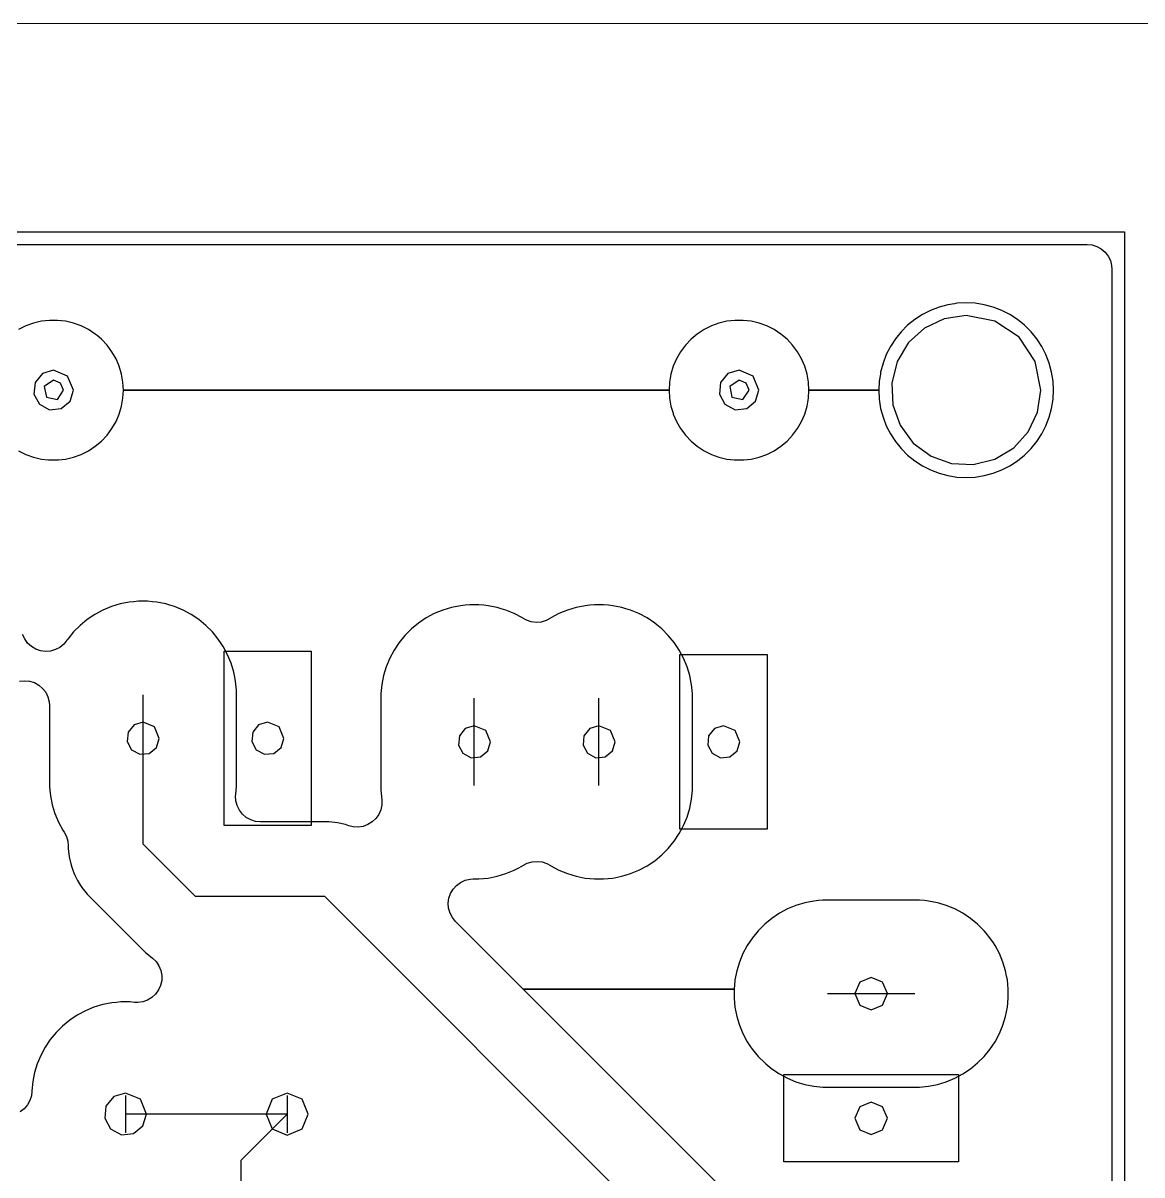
# Model space of a CAD drawing. Extents: x 0 to 215, y -1 to 279.
# Drawn here: x 62.11 to 107, y 90.5 to 136.72 of the extents above; entities that cross this region are included whole.
import ezdxf

# ---------------------------------------------------------------- set-up
doc = ezdxf.new("R2010")
doc.units = 0

msp = doc.modelspace()

# ---------------------------------------------------------------- linework, layer by layer
at = {"layer": 'Layer 1'}
for p, q in [((15.342125, 136.7152), (211.63257, 136.6783)), ((31.3674, 128.335), (106.2974, 128.335)), ((106.2974, 128.335), (106.2974, 38.165)), ((32.8669, 127.8345), (104.7979, 127.8345)), ((104.7979, 127.8345), (104.999, 127.8141)), ((104.999, 127.8141), (105.1919, 127.7535)), ((105.1919, 127.7535), (105.3686, 127.6554)), ((105.3686, 127.6554), (105.522, 127.5238)), ((105.522, 127.5238), (105.6457, 127.3639)), ((105.6457, 127.3639), (105.7347, 127.1825)), ((105.7347, 127.1825), (105.7854, 126.9868)), ((105.7854, 126.9868), (105.7969, 126.8355)), ((105.7969, 126.8355), (105.7969, 39.6645)), ((98.8642, 125.3187), (98.5217, 125.1873)), ((99.2186, 125.4137), (98.8642, 125.3187)), ((98.8642, 125.3187), (98.8642, 125.3187)), ((99.4781, 125.4548), (99.2186, 125.4137)), ((99.581, 125.4711), (99.4781, 125.4548)), ((99.9474, 125.4903), (99.581, 125.4711)), ((100.3138, 125.4711), (99.9474, 125.4903)), ((100.6762, 125.4137), (100.3138, 125.4711)), ((100.3138, 125.4711), (100.3138, 125.4711)), ((101.0306, 125.3187), (100.6762, 125.4137)), ((101.3731, 125.1873), (101.0306, 125.3187)), ((101.0306, 125.3187), (101.0306, 125.3187)), ((101.0306, 125.3187), (101.0306, 125.3187)), ((63.1743, 124.7855), (62.8503, 124.7476)), ((63.5005, 124.7855), (63.1743, 124.7855)), ((63.1743, 124.7855), (63.1743, 124.7855)), ((63.8245, 124.7476), (63.5005, 124.7855)), ((63.5005, 124.7855), (63.5005, 124.7855)), ((90.6743, 124.7855), (90.3503, 124.7476)), ((91.0005, 124.7855), (90.6743, 124.7855)), ((90.6743, 124.7855), (90.6743, 124.7855)), ((91.3245, 124.7476), (91.0005, 124.7855)), ((91.0005, 124.7855), (91.0005, 124.7855)), ((97.887, 124.8209), (97.6019, 124.59)), ((98.1947, 125.0207), (97.887, 124.8209)), ((97.887, 124.8209), (97.887, 124.8209)), ((98.1948, 125.0207), (98.1947, 125.0207)), ((98.5217, 125.1873), (98.1948, 125.0207)), ((99.067735, 124.853277), (98.280692, 124.479409)), ((99.947403, 124.985), (99.067735, 124.853277)), ((101.095453, 124.756639), (99.947403, 124.985)), ((99.947403, 124.985), (99.947403, 124.985)), ((101.7, 125.0207), (101.3731, 125.1873)), ((101.7001, 125.0207), (101.7, 125.0207)), ((102.0078, 124.8209), (101.7001, 125.0207)), ((102.2929, 124.59), (102.0078, 124.8209)), ((102.0078, 124.8209), (102.0078, 124.8209)), ((62.2263, 124.5608), (61.9348, 124.4144)), ((62.5328, 124.6724), (62.2263, 124.5608)), ((62.2263, 124.5608), (62.2263, 124.5608)), ((62.8503, 124.7476), (62.5328, 124.6724)), ((64.142, 124.6724), (63.8245, 124.7476)), ((64.4485, 124.5608), (64.142, 124.6724)), ((64.74, 124.4144), (64.4485, 124.5608)), ((64.4485, 124.5608), (64.4485, 124.5608)), ((65.0126, 124.2352), (64.74, 124.4144)), ((64.74, 124.4144), (64.74, 124.4144)), ((89.4348, 124.4144), (89.1622, 124.2352)), ((89.7263, 124.5608), (89.4348, 124.4144)), ((90.0328, 124.6724), (89.7263, 124.5608)), ((89.7263, 124.5608), (89.7263, 124.5608)), ((90.3503, 124.7476), (90.0328, 124.6724)), ((91.642, 124.6724), (91.3245, 124.7476)), ((91.9485, 124.5608), (91.642, 124.6724)), ((92.24, 124.4144), (91.9485, 124.5608)), ((91.9485, 124.5608), (91.9485, 124.5608)), ((92.5126, 124.2352), (92.24, 124.4144)), ((92.24, 124.4144), (92.24, 124.4144)), ((97.3424, 124.3305), (97.1115, 124.0454)), ((97.6019, 124.59), (97.3424, 124.3305)), ((98.280692, 124.479409), (97.634095, 123.895349)), ((102.068723, 124.10632), (101.095453, 124.756639)), ((102.2929, 124.5899), (102.2929, 124.59)), ((102.2929, 124.59), (102.2929, 124.59)), ((102.5523, 124.3305), (102.2929, 124.5899)), ((102.5524, 124.3305), (102.5523, 124.3305)), ((102.7833, 124.0454), (102.5524, 124.3305)), ((102.5524, 124.3305), (102.5524, 124.3305)), ((65.086, 124.1736), (65.0126, 124.2352)), ((65.2625, 124.0255), (65.086, 124.1736)), ((65.4863, 123.7882), (65.2625, 124.0255)), ((65.2625, 124.0255), (65.2625, 124.0255)), ((88.9123, 124.0255), (88.6885, 123.7882)), ((89.1622, 124.2352), (88.9123, 124.0255)), ((88.9123, 124.0255), (88.9123, 124.0255)), ((89.1622, 124.2352), (89.1622, 124.2352)), ((92.586, 124.1736), (92.5126, 124.2352)), ((92.7625, 124.0255), (92.586, 124.1736)), ((92.9863, 123.7882), (92.7625, 124.0255)), ((92.7625, 124.0255), (92.7625, 124.0255)), ((97.1115, 124.0454), (96.9117, 123.7377)), ((97.1115, 124.0454), (97.1115, 124.0454)), ((97.634095, 123.895349), (97.175764, 123.13305)), ((102.719042, 123.13305), (102.068723, 124.10632)), ((102.9831, 123.7377), (102.7833, 124.0454)), ((102.7833, 124.0454), (102.7833, 124.0454)), ((65.6811, 123.5265), (65.4863, 123.7882)), ((65.4863, 123.7882), (65.4863, 123.7882)), ((65.8443, 123.244), (65.6811, 123.5265)), ((88.4936, 123.5265), (88.3305, 123.244)), ((88.4937, 123.5265), (88.4936, 123.5265)), ((88.6885, 123.7882), (88.4937, 123.5265)), ((88.6885, 123.7882), (88.6885, 123.7882)), ((93.1811, 123.5265), (92.9863, 123.7882)), ((92.9863, 123.7882), (92.9863, 123.7882)), ((93.3443, 123.244), (93.1811, 123.5265)), ((96.7451, 123.4107), (96.6137, 123.0682)), ((96.9117, 123.7376), (96.7451, 123.4107)), ((96.9117, 123.7377), (96.9117, 123.7376)), ((102.9831, 123.7376), (102.9831, 123.7377)), ((103.0907, 123.5265), (102.9831, 123.7376)), ((103.1497, 123.4107), (103.0907, 123.5265)), ((103.2811, 123.0682), (103.1497, 123.4107)), ((65.9735, 122.9445), (65.8443, 123.244)), ((66.067, 122.6319), (65.9735, 122.9445)), ((88.2013, 122.9444), (88.1078, 122.6319)), ((88.3305, 123.244), (88.2013, 122.9444)), ((93.4735, 122.9445), (93.3443, 123.244)), ((93.567, 122.6319), (93.4735, 122.9445)), ((96.6137, 123.0682), (96.5187, 122.7138)), ((96.6137, 123.0682), (96.6137, 123.0682)), ((96.6137, 123.0682), (96.6137, 123.0682)), ((97.175764, 123.13305), (96.960827, 122.269935)), ((102.947403, 121.985), (102.719042, 123.13305)), ((103.3761, 122.7138), (103.2811, 123.0682)), ((62.892943, 122.650176), (62.598295, 122.291147)), ((63.337399, 122.785), (62.892943, 122.650176)), ((63.903084, 122.550685), (63.337399, 122.785)), ((63.337399, 122.785), (63.337399, 122.785)), ((64.137399, 121.985), (63.903084, 122.550685)), ((66.1237, 122.3107), (66.067, 122.6319)), ((88.1078, 122.6319), (88.0511, 122.3107)), ((90.392943, 122.650176), (90.098295, 122.291147)), ((90.837399, 122.785), (90.392943, 122.650176)), ((91.403084, 122.550685), (90.837399, 122.785)), ((90.837399, 122.785), (90.837399, 122.785)), ((91.637399, 121.985), (91.403084, 122.550685)), ((93.6237, 122.3107), (93.567, 122.6319)), ((96.5057, 122.6319), (96.4613, 122.3514)), ((96.5187, 122.7138), (96.5057, 122.6319)), ((103.4335, 122.3514), (103.3761, 122.7138)), ((62.598295, 122.291147), (62.552771, 121.828928)), ((63.337399, 122.385), (62.967847, 122.138073)), ((62.967847, 122.138073), (63.054556, 121.702157)), ((63.620242, 122.267843), (63.337399, 122.385)), ((63.337399, 122.385), (63.337399, 122.385)), ((63.737399, 121.985), (63.620242, 122.267843)), ((66.1426, 121.985), (66.1237, 122.3107)), ((88.0511, 122.3107), (88.0322, 121.985)), ((88.0511, 122.3107), (88.0511, 122.3107)), ((90.098295, 122.291147), (90.052771, 121.828928)), ((90.837399, 122.385), (90.467847, 122.138073)), ((90.467847, 122.138073), (90.554556, 121.702157)), ((91.120242, 122.267843), (90.837399, 122.385)), ((90.837399, 122.385), (90.837399, 122.385)), ((91.237399, 121.985), (91.120242, 122.267843)), ((93.6426, 121.985), (93.6237, 122.3107)), ((96.4613, 122.3514), (96.4421, 121.985)), ((96.960827, 122.269935), (97.005047, 121.399729)), ((103.4527, 121.985), (103.4335, 122.3514)), ((62.552771, 121.828928), (62.771714, 121.419315)), ((63.054556, 121.702157), (63.490472, 121.615448)), ((63.490472, 121.615448), (63.737399, 121.985)), ((64.002575, 121.540544), (64.137399, 121.985)), ((66.067, 121.3381), (66.1237, 121.6593)), ((66.1237, 121.6593), (66.1426, 121.985)), ((66.1426, 121.985), (88.0322, 121.985)), ((88.0322, 121.985), (66.1426, 121.985)), ((88.0322, 121.985), (88.0511, 121.6593)), ((88.0511, 121.6593), (88.0511, 121.6593)), ((88.0511, 121.6593), (88.1078, 121.3381)), ((90.052771, 121.828928), (90.271714, 121.419315)), ((90.554556, 121.702157), (90.990472, 121.615448)), ((90.990472, 121.615448), (91.237399, 121.985)), ((91.502575, 121.540544), (91.637399, 121.985)), ((93.567, 121.3381), (93.6237, 121.6593)), ((93.6237, 121.6593), (93.6426, 121.985)), ((93.6426, 121.985), (96.4421, 121.985)), ((96.4421, 121.985), (93.6426, 121.985)), ((96.4421, 121.985), (96.4613, 121.6186)), ((96.4613, 121.6186), (96.4613, 121.6186)), ((96.4613, 121.6186), (96.5187, 121.2562)), ((102.81568, 121.105332), (102.947403, 121.985)), ((103.3761, 121.2562), (103.4335, 121.6186)), ((103.4335, 121.6186), (103.4527, 121.985)), ((62.771714, 121.419315), (63.181327, 121.200372)), ((63.181327, 121.200372), (63.643546, 121.245896)), ((63.643546, 121.245896), (64.002575, 121.540544)), ((65.9735, 121.0255), (66.067, 121.3381)), ((88.1078, 121.3381), (88.1896, 121.0649)), ((90.271714, 121.419315), (90.681327, 121.200372)), ((90.681327, 121.200372), (91.143546, 121.245896)), ((91.143546, 121.245896), (91.502575, 121.540544)), ((93.4735, 121.0255), (93.567, 121.3381)), ((96.5187, 121.2562), (96.5187, 121.2562)), ((96.5187, 121.2562), (96.6137, 120.9018)), ((97.005047, 121.399729), (97.297206, 120.578841)), ((102.441812, 120.318289), (102.81568, 121.105332)), ((103.2811, 120.9018), (103.3761, 121.2562)), ((65.6811, 120.4435), (65.8443, 120.726)), ((65.8443, 120.726), (65.9735, 121.0255)), ((88.1896, 121.0649), (88.2013, 121.0255)), ((88.2013, 121.0255), (88.3305, 120.726)), ((88.3305, 120.726), (88.3305, 120.726)), ((88.3305, 120.726), (88.3305, 120.726)), ((88.3305, 120.726), (88.4936, 120.4435)), ((93.1811, 120.4435), (93.3443, 120.726)), ((93.3443, 120.726), (93.4735, 121.0255)), ((96.6137, 120.9018), (96.7451, 120.5593)), ((103.1497, 120.5593), (103.2811, 120.9018)), ((65.2625, 119.9445), (65.4863, 120.1818)), ((65.4863, 120.1818), (65.6811, 120.4435)), ((88.4936, 120.4435), (88.4937, 120.4435)), ((88.4937, 120.4435), (88.6199, 120.274)), ((88.6199, 120.274), (88.6885, 120.1818)), ((88.6885, 120.1818), (88.6885, 120.1818)), ((88.6885, 120.1818), (88.6885, 120.1818)), ((88.6885, 120.1818), (88.9123, 119.9445)), ((92.7625, 119.9445), (92.9863, 120.1818)), ((92.9863, 120.1818), (93.1811, 120.4435)), ((96.7451, 120.5593), (96.9117, 120.2324)), ((96.9117, 120.2324), (96.9117, 120.2323)), ((96.9117, 120.2323), (97.1115, 119.9246)), ((97.297206, 120.578841), (97.826083, 119.86368)), ((101.857752, 119.671692), (102.441812, 120.318289)), ((102.7833, 119.9246), (102.9831, 120.2323)), ((102.9831, 120.2323), (103.1497, 120.5593)), ((64.74, 119.5556), (65.0126, 119.7348)), ((65.0126, 119.7348), (65.2625, 119.9445)), ((88.9123, 119.9445), (88.9123, 119.9445)), ((88.9123, 119.9445), (88.9957, 119.8746)), ((88.9957, 119.8746), (89.1622, 119.7348)), ((89.1622, 119.7348), (89.4348, 119.5556)), ((92.24, 119.5556), (92.5126, 119.7348)), ((92.5126, 119.7348), (92.7625, 119.9445)), ((97.1115, 119.9246), (97.1115, 119.9246)), ((97.1115, 119.9246), (97.3424, 119.6395)), ((97.826083, 119.86368), (98.541244, 119.334803)), ((102.5523, 119.6395), (102.7833, 119.9246)), ((61.9348, 119.5556), (62.2263, 119.4092)), ((62.2263, 119.4092), (62.5328, 119.2976)), ((62.5328, 119.2976), (62.8503, 119.2224)), ((63.8245, 119.2224), (64.142, 119.2976)), ((64.142, 119.2976), (64.4485, 119.4092)), ((64.4485, 119.4092), (64.74, 119.5556)), ((89.4348, 119.5556), (89.7263, 119.4092)), ((89.7263, 119.4092), (90.0328, 119.2976)), ((90.0328, 119.2976), (90.3503, 119.2224)), ((91.3245, 119.2224), (91.642, 119.2976)), ((91.642, 119.2976), (91.9485, 119.4092)), ((91.9485, 119.4092), (92.24, 119.5556)), ((97.3424, 119.6395), (97.3424, 119.6395)), ((97.3424, 119.6395), (97.3425, 119.6395)), ((97.3425, 119.6395), (97.6019, 119.3801)), ((97.6019, 119.3801), (97.6019, 119.38)), ((97.6019, 119.38), (97.6019, 119.38)), ((97.6019, 119.38), (97.887, 119.1492)), ((98.541244, 119.334803), (99.362132, 119.042644)), ((101.095453, 119.213361), (101.857752, 119.671692)), ((102.0078, 119.1491), (102.2929, 119.3801)), ((102.2929, 119.3801), (102.5523, 119.6395)), ((62.8503, 119.2224), (63.1364, 119.1889)), ((63.1364, 119.1889), (63.1743, 119.1845)), ((63.1743, 119.1845), (63.1743, 119.1845)), ((63.1743, 119.1845), (63.5005, 119.1845)), ((63.5005, 119.1845), (63.5344, 119.1885)), ((63.5344, 119.1885), (63.8245, 119.2224)), ((90.3503, 119.2224), (90.6364, 119.1889)), ((90.6364, 119.1889), (90.6743, 119.1845)), ((90.6743, 119.1845), (90.6743, 119.1845)), ((90.6743, 119.1845), (91.0005, 119.1845)), ((91.0005, 119.1845), (91.0344, 119.1885)), ((91.0344, 119.1885), (91.3245, 119.2224)), ((97.887, 119.1492), (97.887, 119.1491)), ((97.887, 119.1491), (98.1947, 118.9493)), ((98.1947, 118.9493), (98.1948, 118.9493)), ((98.1948, 118.9493), (98.5217, 118.7827)), ((98.5217, 118.7827), (98.5217, 118.7827)), ((98.5217, 118.7827), (98.8642, 118.6513)), ((99.362132, 119.042644), (100.232338, 118.998424)), ((100.232338, 118.998424), (101.095453, 119.213361)), ((101.0306, 118.6513), (101.3731, 118.7827)), ((101.3731, 118.7827), (101.7001, 118.9493)), ((101.7001, 118.9493), (102.0078, 119.1491)), ((98.8642, 118.6513), (99.2186, 118.5563)), ((99.2186, 118.5563), (99.581, 118.4989)), ((99.581, 118.4989), (99.9474, 118.4797)), ((99.9474, 118.4797), (100.3138, 118.4989)), ((100.3138, 118.4989), (100.6762, 118.5563)), ((100.6762, 118.5563), (101.0306, 118.6513)), ((65.6624, 113.3005), (65.3219, 113.1595)), ((66.015, 113.4075), (65.6624, 113.3005)), ((65.6624, 113.3005), (65.6624, 113.3005)), ((66.3764, 113.4794), (66.015, 113.4075)), ((66.015, 113.4075), (66.015, 113.4075)), ((66.015, 113.4075), (66.015, 113.4075)), ((66.015, 113.4075), (66.015, 113.4075)), ((66.015, 113.4075), (66.015, 113.4075)), ((66.5598, 113.4974), (66.3764, 113.4794)), ((66.7431, 113.5155), (66.5598, 113.4974)), ((67.1116, 113.5155), (66.7431, 113.5155)), ((67.3117, 113.4958), (67.1116, 113.5155)), ((67.4784, 113.4794), (67.3117, 113.4958)), ((67.8398, 113.4075), (67.4784, 113.4794)), ((68.0058, 113.3571), (67.8398, 113.4075)), ((67.8398, 113.4075), (67.8398, 113.4075)), ((67.8398, 113.4075), (67.8398, 113.4075)), ((68.1924, 113.3005), (68.0058, 113.3571)), ((68.5329, 113.1595), (68.1924, 113.3005)), ((79.305, 113.2669), (78.9524, 113.1599)), ((79.6664, 113.3388), (79.305, 113.2669)), ((79.305, 113.2669), (79.305, 113.2669)), ((79.305, 113.2669), (79.305, 113.2669)), ((79.305, 113.2669), (79.305, 113.2669)), ((79.305, 113.2669), (79.305, 113.2669)), ((79.8498, 113.3568), (79.6664, 113.3388)), ((80.0331, 113.3749), (79.8498, 113.3568)), ((80.4016, 113.3749), (80.0331, 113.3749)), ((80.6017, 113.3552), (80.4016, 113.3749)), ((80.7684, 113.3388), (80.6017, 113.3552)), ((81.1298, 113.2669), (80.7684, 113.3388)), ((81.2958, 113.2165), (81.1298, 113.2669)), ((81.1298, 113.2669), (81.1298, 113.2669)), ((81.1298, 113.2669), (81.1298, 113.2669)), ((84.305, 113.2669), (83.9524, 113.1599)), ((84.6664, 113.3388), (84.305, 113.2669)), ((84.305, 113.2669), (84.305, 113.2669)), ((84.305, 113.2669), (84.305, 113.2669)), ((84.305, 113.2669), (84.305, 113.2669)), ((84.305, 113.2669), (84.305, 113.2669)), ((84.8498, 113.3568), (84.6664, 113.3388)), ((85.0331, 113.3749), (84.8498, 113.3568)), ((85.4016, 113.3749), (85.0331, 113.3749)), ((85.6017, 113.3552), (85.4016, 113.3749)), ((85.7684, 113.3388), (85.6017, 113.3552)), ((86.1298, 113.2669), (85.7684, 113.3388)), ((86.2958, 113.2165), (86.1298, 113.2669)), ((86.1298, 113.2669), (86.1298, 113.2669)), ((86.1298, 113.2669), (86.1298, 113.2669)), ((64.6905, 112.7811), (64.4057, 112.5473)), ((64.9969, 112.9858), (64.6905, 112.7811)), ((64.6905, 112.7811), (64.6905, 112.7811)), ((65.3219, 113.1595), (64.9969, 112.9858)), ((65.3219, 113.1595), (65.3219, 113.1595)), ((68.8579, 112.9858), (68.5329, 113.1595)), ((68.5329, 113.1595), (68.5329, 113.1595)), ((69.1643, 112.7811), (68.8579, 112.9858)), ((68.8579, 112.9858), (68.8579, 112.9858)), ((68.8579, 112.9858), (68.8579, 112.9858)), ((68.8579, 112.9858), (68.8579, 112.9858)), ((69.4491, 112.5473), (69.1643, 112.7811)), ((69.1643, 112.7811), (69.1643, 112.7811)), ((78.2869, 112.8452), (77.9805, 112.6405)), ((78.6119, 113.0189), (78.2869, 112.8452)), ((78.9524, 113.1599), (78.6119, 113.0189)), ((78.6119, 113.0189), (78.6119, 113.0189)), ((78.9524, 113.1599), (78.9524, 113.1599)), ((81.4824, 113.1599), (81.2958, 113.2165)), ((81.8229, 113.0189), (81.4824, 113.1599)), ((82.1479, 112.8452), (81.8229, 113.0189)), ((81.8229, 113.0189), (81.8229, 113.0189)), ((82.1624, 112.8355), (82.1479, 112.8452)), ((82.1479, 112.8452), (82.1479, 112.8452)), ((82.3061, 112.7557), (82.1624, 112.8355)), ((83.2724, 112.8355), (83.0938, 112.7408)), ((83.2869, 112.8452), (83.2724, 112.8355)), ((83.6119, 113.0189), (83.2869, 112.8452)), ((83.2869, 112.8452), (83.2869, 112.8452)), ((83.9524, 113.1599), (83.6119, 113.0189)), ((83.6119, 113.0189), (83.6119, 113.0189)), ((83.9524, 113.1599), (83.9524, 113.1599)), ((86.4824, 113.1599), (86.2958, 113.2165)), ((86.8229, 113.0189), (86.4824, 113.1599)), ((87.1479, 112.8452), (86.8229, 113.0189)), ((86.8229, 113.0189), (86.8229, 113.0189)), ((87.4543, 112.6405), (87.1479, 112.8452)), ((87.1479, 112.8452), (87.1479, 112.8452)), ((87.1479, 112.8452), (87.1479, 112.8452)), ((87.1479, 112.8452), (87.1479, 112.8452)), ((64.4057, 112.5473), (64.1451, 112.2867)), ((69.7097, 112.2867), (69.4491, 112.5473)), ((69.4491, 112.5473), (69.4491, 112.5473)), ((77.6957, 112.4067), (77.4351, 112.1461)), ((77.9805, 112.6405), (77.6957, 112.4067)), ((77.9805, 112.6405), (77.9805, 112.6405)), ((82.4977, 112.6916), (82.3061, 112.7557)), ((82.6984, 112.6673), (82.4977, 112.6916)), ((82.8999, 112.6839), (82.6984, 112.6673)), ((83.0938, 112.7408), (82.8999, 112.6839)), ((87.5459, 112.5652), (87.4543, 112.6405)), ((87.7391, 112.4067), (87.5459, 112.5652)), ((87.9997, 112.1461), (87.7391, 112.4067)), ((87.7391, 112.4067), (87.7391, 112.4067)), ((62.1816, 112.0032), (62.0984, 112.1874)), ((62.3002, 111.8395), (62.1816, 112.0032)), ((63.8763, 111.9495), (63.7476, 111.7936)), ((63.9113, 112.0019), (63.8763, 111.9495)), ((64.1451, 112.2867), (63.9113, 112.0019)), ((63.9113, 112.0019), (63.9113, 112.0019)), ((69.9435, 112.0019), (69.7097, 112.2867)), ((70.0616, 111.825), (69.9435, 112.0019)), ((77.2013, 111.8613), (76.9966, 111.5549)), ((77.4351, 112.1461), (77.2013, 111.8613)), ((77.2013, 111.8613), (77.2013, 111.8613)), ((88.2335, 111.8613), (87.9997, 112.1461)), ((88.3392, 111.703), (88.2335, 111.8613)), ((62.4493, 111.703), (62.3002, 111.8395)), ((62.6229, 111.5994), (62.4493, 111.703)), ((62.8137, 111.5328), (62.6229, 111.5994)), ((63.0141, 111.506), (62.8137, 111.5328)), ((63.2157, 111.5201), (63.0141, 111.506)), ((63.4104, 111.5744), (63.2157, 111.5201)), ((63.5901, 111.6669), (63.4104, 111.5744)), ((63.7476, 111.7936), (63.5901, 111.6669)), ((70.1482, 111.6955), (70.0616, 111.825)), ((70.3219, 111.3705), (70.1482, 111.6955)), ((70.1774, 104.515), (70.1774, 111.515)), ((70.1774, 111.515), (73.6774, 111.515)), ((73.6774, 111.515), (73.6774, 104.515)), ((76.9966, 111.5549), (76.8229, 111.2299)), ((88.4382, 111.5549), (88.3392, 111.703)), ((88.6119, 111.2299), (88.4382, 111.5549)), ((70.4629, 111.03), (70.3219, 111.3705)), ((70.3219, 111.3705), (70.3219, 111.3705)), ((70.3219, 111.3705), (70.3219, 111.3705)), ((70.5699, 110.6774), (70.4629, 111.03)), ((76.8229, 111.2299), (76.6819, 110.8894)), ((76.8229, 111.2299), (76.8229, 111.2299)), ((88.4674, 104.3744), (88.4674, 111.3744)), ((88.4674, 111.3744), (91.9674, 111.3744)), ((88.7529, 110.8894), (88.6119, 111.2299)), ((88.6119, 111.2299), (88.6119, 111.2299)), ((88.6119, 111.2299), (88.6119, 111.2299)), ((91.9674, 111.3744), (91.9674, 104.3744)), ((70.5979, 110.5368), (70.5699, 110.6774)), ((70.5699, 110.6774), (70.5699, 110.6774)), ((70.5699, 110.6774), (70.5699, 110.6774)), ((70.6418, 110.316), (70.5979, 110.5368)), ((76.5749, 110.5368), (76.503, 110.1754)), ((76.6819, 110.8894), (76.5749, 110.5368)), ((76.5749, 110.5368), (76.5749, 110.5368)), ((76.6819, 110.8894), (76.6819, 110.8894)), ((88.8599, 110.5368), (88.7529, 110.8894)), ((88.9214, 110.2278), (88.8599, 110.5368)), ((88.8599, 110.5368), (88.8599, 110.5368)), ((88.8599, 110.5368), (88.8599, 110.5368)), ((61.9731, 110.3087), (62.1741, 110.3299)), ((62.1741, 110.3299), (62.3753, 110.3102)), ((62.3753, 110.3102), (62.5684, 110.2504)), ((62.5684, 110.2504), (62.7455, 110.153)), ((62.7455, 110.153), (62.8994, 110.0219)), ((62.8994, 110.0219), (63.0237, 109.8625)), ((70.6779, 109.9492), (70.6418, 110.316)), ((76.4912, 110.0549), (76.4669, 109.8087)), ((76.503, 110.1754), (76.4912, 110.0549)), ((88.9318, 110.1754), (88.9214, 110.2278)), ((88.9679, 109.8087), (88.9318, 110.1754)), ((63.0237, 109.8625), (63.1134, 109.6814)), ((63.1134, 109.6814), (63.1648, 109.4859)), ((66.9274, 106.265), (66.9274, 109.765)), ((70.6779, 106.0808), (70.6779, 109.9492)), ((76.4669, 109.8087), (76.4669, 109.8086)), ((76.4669, 109.8086), (76.4669, 105.9402)), ((80.2174, 106.1244), (80.2174, 109.6244)), ((85.2174, 106.1244), (85.2174, 109.6244)), ((88.9679, 105.9401), (88.9679, 109.8087)), ((63.1648, 109.4859), (63.1769, 109.3309)), ((63.1769, 109.3309), (63.1769, 106.0808)), ((66.927399, 108.665001), (66.566278, 108.555456)), ((67.387018, 108.47462), (66.927399, 108.665001)), ((66.927399, 108.665001), (66.927399, 108.665001)), ((71.927399, 108.665001), (71.566278, 108.555456)), ((72.387018, 108.47462), (71.927399, 108.665001)), ((71.927399, 108.665001), (71.927399, 108.665001)), ((66.326877, 108.263745), (66.289889, 107.888192)), ((66.566278, 108.555456), (66.326877, 108.263745)), ((67.577399, 108.015001), (67.387018, 108.47462)), ((71.326877, 108.263745), (71.289889, 107.888192)), ((71.566278, 108.555456), (71.326877, 108.263745)), ((72.577399, 108.015001), (72.387018, 108.47462)), ((79.856279, 108.414855), (79.616878, 108.123144)), ((80.2174, 108.5244), (79.856279, 108.414855)), ((80.677019, 108.334019), (80.2174, 108.5244)), ((80.2174, 108.5244), (80.2174, 108.5244)), ((80.8674, 107.8744), (80.677019, 108.334019)), ((84.856279, 108.414855), (84.616878, 108.123144)), ((85.2174, 108.5244), (84.856279, 108.414855)), ((85.677019, 108.334019), (85.2174, 108.5244)), ((85.2174, 108.5244), (85.2174, 108.5244)), ((85.8674, 107.8744), (85.677019, 108.334019)), ((89.856279, 108.414855), (89.616878, 108.123144)), ((90.2174, 108.5244), (89.856279, 108.414855)), ((90.677019, 108.334019), (90.2174, 108.5244)), ((90.2174, 108.5244), (90.2174, 108.5244)), ((90.8674, 107.8744), (90.677019, 108.334019)), ((66.289889, 107.888192), (66.46778, 107.555382)), ((66.9274, 103.765), (66.9274, 108.015)), ((67.467854, 107.65388), (67.577399, 108.015001)), ((71.289889, 107.888192), (71.46778, 107.555382)), ((72.467854, 107.65388), (72.577399, 108.015001)), ((79.616878, 108.123144), (79.57989, 107.747591)), ((79.57989, 107.747591), (79.757781, 107.414781)), ((80.757855, 107.513279), (80.8674, 107.8744)), ((84.616878, 108.123144), (84.57989, 107.747591)), ((84.57989, 107.747591), (84.757781, 107.414781)), ((85.757855, 107.513279), (85.8674, 107.8744)), ((89.616878, 108.123144), (89.57989, 107.747591)), ((89.57989, 107.747591), (89.757781, 107.414781)), ((90.757855, 107.513279), (90.8674, 107.8744)), ((66.46778, 107.555382), (66.80059, 107.377491)), ((66.80059, 107.377491), (67.176143, 107.414479)), ((67.176143, 107.414479), (67.467854, 107.65388)), ((71.46778, 107.555382), (71.80059, 107.377491)), ((71.80059, 107.377491), (72.176143, 107.414479)), ((72.176143, 107.414479), (72.467854, 107.65388)), ((79.757781, 107.414781), (80.090591, 107.23689)), ((80.090591, 107.23689), (80.466144, 107.273878)), ((80.466144, 107.273878), (80.757855, 107.513279)), ((84.757781, 107.414781), (85.090591, 107.23689)), ((85.090591, 107.23689), (85.466144, 107.273878)), ((85.466144, 107.273878), (85.757855, 107.513279)), ((89.757781, 107.414781), (90.090591, 107.23689)), ((90.090591, 107.23689), (90.466144, 107.273878)), ((90.466144, 107.273878), (90.757855, 107.513279)), ((63.1769, 106.0808), (63.1907, 105.9401)), ((63.1907, 105.9401), (63.213, 105.714)), ((70.6465, 105.7624), (70.6641, 105.9401)), ((70.6641, 105.9401), (70.6779, 106.0808)), ((76.4669, 105.9402), (76.5053, 105.5501)), ((88.9318, 105.5734), (88.9679, 105.9401)), ((63.213, 105.714), (63.2849, 105.3526)), ((70.643, 105.7151), (70.6465, 105.7624)), ((70.6533, 105.5132), (70.643, 105.7151)), ((70.7039, 105.3175), (70.6533, 105.5132)), ((76.5053, 105.5501), (76.5047, 105.348)), ((88.8599, 105.212), (88.9318, 105.5734)), ((63.2849, 105.3526), (63.2849, 105.3526)), ((63.2849, 105.3526), (63.2849, 105.3526)), ((63.2849, 105.3526), (63.3276, 105.212)), ((63.3276, 105.212), (63.3919, 105)), ((63.3919, 105), (63.3919, 105)), ((63.3919, 105), (63.5329, 104.6595)), ((70.7929, 105.1361), (70.7039, 105.3175)), ((70.9167, 104.9762), (70.7929, 105.1361)), ((71.07, 104.8446), (70.9167, 104.9762)), ((76.3831, 104.9646), (76.2671, 104.7991)), ((76.4634, 105.1501), (76.3831, 104.9646)), ((76.5047, 105.348), (76.4634, 105.1501)), ((88.7529, 104.8594), (88.8599, 105.212)), ((63.5329, 104.6595), (63.5329, 104.6595)), ((63.5329, 104.6595), (63.7066, 104.3345)), ((73.6774, 104.515), (70.1774, 104.515)), ((71.2468, 104.7465), (71.07, 104.8446)), ((71.4396, 104.686), (71.2468, 104.7465)), ((71.6407, 104.6655), (71.4396, 104.686)), ((74.3933, 104.6655), (71.6407, 104.6655)), ((74.7282, 104.6278), (74.3933, 104.6655)), ((74.3933, 104.6655), (74.3933, 104.6655)), ((74.3933, 104.6655), (74.3933, 104.6655)), ((74.3933, 104.6655), (74.3933, 104.6655)), ((74.3933, 104.6655), (74.3933, 104.6655)), ((75.0567, 104.5528), (74.7282, 104.6278)), ((75.0568, 104.5528), (75.0567, 104.5528)), ((75.1812, 104.5092), (75.0568, 104.5528)), ((75.3567, 104.4652), (75.1812, 104.5092)), ((75.5586, 104.4543), (75.3567, 104.4652)), ((75.7585, 104.4843), (75.5586, 104.4543)), ((75.9482, 104.5539), (75.7585, 104.4843)), ((76.1201, 104.6603), (75.9482, 104.5539)), ((76.2671, 104.7991), (76.1201, 104.6603)), ((88.5716, 104.4436), (88.6119, 104.5189)), ((88.6119, 104.5189), (88.7529, 104.8594)), ((88.6119, 104.5189), (88.6119, 104.5189)), ((88.6119, 104.5189), (88.6119, 104.5189)), ((63.7066, 104.3345), (63.7585, 104.2568)), ((63.7585, 104.2568), (63.8533, 104.0782)), ((63.8533, 104.0782), (63.9101, 103.8843)), ((88.2335, 103.8875), (88.4382, 104.1939)), ((88.4382, 104.1939), (88.5716, 104.4436)), ((91.9674, 104.3744), (88.4674, 104.3744)), ((63.9101, 103.8843), (63.9269, 103.7018)), ((63.9269, 103.7018), (63.9269, 103.5965)), ((63.9269, 103.5965), (63.9269, 103.5965)), ((63.9269, 103.5965), (63.9646, 103.2616)), ((69.0274, 101.665), (66.9274, 103.765)), ((87.7391, 103.3421), (87.9997, 103.6027)), ((87.9997, 103.6027), (88.2335, 103.8875)), ((63.9646, 103.2616), (63.9646, 103.2616)), ((63.9646, 103.2616), (64.0396, 102.9331)), ((82.3409, 103.008), (82.5349, 103.0649)), ((82.5349, 103.0649), (82.7364, 103.0815)), ((82.7364, 103.0815), (82.937, 103.0572)), ((87.1479, 102.9036), (87.4543, 103.1083)), ((87.4543, 103.1083), (87.7391, 103.3421)), ((64.0396, 102.9331), (64.0396, 102.933)), ((64.0396, 102.933), (64.1107, 102.7299)), ((64.1107, 102.7299), (64.1509, 102.6149)), ((64.1509, 102.6149), (64.1919, 102.5298)), ((81.4824, 102.5889), (81.8229, 102.7299)), ((81.8229, 102.7299), (81.9551, 102.8006)), ((81.8229, 102.7299), (81.8229, 102.7299)), ((81.8229, 102.7299), (81.8229, 102.7299)), ((81.9551, 102.8006), (82.1479, 102.9036)), ((82.1479, 102.9036), (82.1624, 102.9133)), ((82.1624, 102.9133), (82.3409, 103.008)), ((82.937, 103.0572), (83.1287, 102.9931)), ((83.1287, 102.9931), (83.2724, 102.9133)), ((83.2724, 102.9133), (83.2869, 102.9036)), ((83.2869, 102.9036), (83.2869, 102.9036)), ((83.2869, 102.9036), (83.6119, 102.7299)), ((83.6119, 102.7299), (83.6119, 102.7299)), ((83.6119, 102.7299), (83.6119, 102.7299)), ((83.6119, 102.7299), (83.9524, 102.5889)), ((86.4824, 102.5889), (86.8229, 102.7299)), ((86.8229, 102.7299), (87.1479, 102.9036)), ((86.8229, 102.7299), (86.8229, 102.7299)), ((86.8229, 102.7299), (86.8229, 102.7299)), ((87.1479, 102.9036), (87.1479, 102.9036)), ((87.1479, 102.9036), (87.1479, 102.9036)), ((64.1919, 102.5298), (64.2972, 102.3113)), ((64.2972, 102.3113), (64.4198, 102.1162)), ((79.5013, 102.1162), (79.6643, 102.2358)), ((79.6643, 102.2358), (79.8479, 102.3202)), ((79.8479, 102.3202), (80.0448, 102.3659)), ((80.0448, 102.3659), (80.171, 102.3739)), ((80.171, 102.3739), (80.4016, 102.3739)), ((80.4016, 102.3739), (80.7684, 102.41)), ((80.4016, 102.3739), (80.4016, 102.3739)), ((80.7684, 102.41), (81.1298, 102.4819)), ((81.1298, 102.4819), (81.4824, 102.5889)), ((83.9524, 102.5889), (84.305, 102.4819)), ((84.305, 102.4819), (84.305, 102.4819)), ((84.305, 102.4819), (84.305, 102.4819)), ((84.305, 102.4819), (84.6664, 102.41)), ((84.6664, 102.41), (84.6664, 102.41)), ((84.6664, 102.41), (84.6664, 102.41)), ((84.6664, 102.41), (85.0331, 102.3739)), ((85.0331, 102.3739), (85.0332, 102.3739)), ((85.0332, 102.3739), (85.4016, 102.3739)), ((85.4016, 102.3739), (85.7684, 102.41)), ((85.4016, 102.3739), (85.4016, 102.3739)), ((85.7684, 102.41), (86.1298, 102.4819)), ((86.1298, 102.4819), (86.4824, 102.5889)), ((64.4198, 102.1162), (64.4765, 102.026)), ((64.4765, 102.026), (64.6866, 101.7625)), ((64.6866, 101.7625), (67.0249, 99.4242)), ((79.1979, 101.6007), (79.2633, 101.792)), ((79.2633, 101.792), (79.3658, 101.9662)), ((79.3658, 101.9662), (79.5013, 102.1162)), ((74.2248, 101.665), (69.0274, 101.665)), ((89.575, 86.3148), (74.2248, 101.665)), ((79.1724, 101.4002), (79.1979, 101.6007)), ((79.1877, 101.1987), (79.1724, 101.4002)), ((93.1224, 101.3105), (92.7819, 101.1695)), ((93.475, 101.4175), (93.1224, 101.3105)), ((93.1224, 101.3105), (93.1224, 101.3105)), ((93.8364, 101.4894), (93.475, 101.4175)), ((93.475, 101.4175), (93.475, 101.4175)), ((93.475, 101.4175), (93.475, 101.4175)), ((93.475, 101.4175), (93.475, 101.4175)), ((93.475, 101.4175), (93.475, 101.4175)), ((94.0198, 101.5074), (93.8364, 101.4894)), ((94.2031, 101.5255), (94.0198, 101.5074)), ((98.0716, 101.5255), (94.2031, 101.5255)), ((98.2717, 101.5058), (98.0716, 101.5255)), ((98.4384, 101.4894), (98.2717, 101.5058)), ((98.7998, 101.4175), (98.4384, 101.4894)), ((98.8568, 101.4002), (98.7998, 101.4175)), ((98.7998, 101.4175), (98.7998, 101.4175)), ((98.7998, 101.4175), (98.7998, 101.4175)), ((99.1524, 101.3105), (98.8568, 101.4002)), ((99.4929, 101.1695), (99.1524, 101.3105)), ((79.2433, 101.0043), (79.1877, 101.1987)), ((79.3369, 100.8252), (79.2433, 101.0043)), ((79.4646, 100.6685), (79.3369, 100.8252)), ((92.1505, 100.7911), (91.8657, 100.5573)), ((92.4569, 100.9958), (92.1505, 100.7911)), ((92.1505, 100.7911), (92.1505, 100.7911)), ((92.7819, 101.1695), (92.4569, 100.9958)), ((92.7819, 101.1695), (92.7819, 101.1695)), ((99.8179, 100.9958), (99.4929, 101.1695)), ((99.4929, 101.1695), (99.4929, 101.1695)), ((100.1243, 100.7911), (99.8179, 100.9958)), ((99.8179, 100.9958), (99.8179, 100.9958)), ((99.8179, 100.9958), (99.8179, 100.9958)), ((99.8179, 100.9958), (99.8179, 100.9958)), ((100.4091, 100.5573), (100.1243, 100.7911)), ((100.1243, 100.7911), (100.1243, 100.7911)), ((82.1739, 97.9593), (79.4646, 100.6685)), ((91.6051, 100.2967), (91.3713, 100.0119)), ((91.8657, 100.5573), (91.6051, 100.2967)), ((100.6697, 100.2967), (100.4091, 100.5573)), ((100.7527, 100.1956), (100.6697, 100.2967)), ((91.3713, 100.0119), (91.1666, 99.7055)), ((91.3713, 100.0119), (91.3713, 100.0119)), ((100.9035, 100.0119), (100.7527, 100.1956)), ((101.0403, 99.8071), (100.9035, 100.0119)), ((67.0249, 99.4242), (67.0797, 99.3805)), ((67.0797, 99.3805), (67.3071, 99.1991)), ((90.9929, 99.3805), (90.8519, 99.04)), ((91.1666, 99.7055), (90.9929, 99.3805)), ((90.9929, 99.3805), (90.9929, 99.3805)), ((101.1082, 99.7055), (101.0403, 99.8071)), ((101.2819, 99.3805), (101.1082, 99.7055)), ((101.4229, 99.04), (101.2819, 99.3805)), ((101.2819, 99.3805), (101.2819, 99.3805)), ((101.2819, 99.3805), (101.2819, 99.3805)), ((67.3071, 99.1991), (67.4516, 99.0577)), ((67.4516, 99.0577), (67.5647, 98.8901)), ((90.8519, 99.04), (90.7449, 98.6874)), ((90.8519, 99.04), (90.8519, 99.04)), ((101.5299, 98.6874), (101.4229, 99.04)), ((67.5647, 98.8901), (67.6417, 98.7033)), ((67.6417, 98.7033), (67.6795, 98.5047)), ((67.6795, 98.5047), (67.6766, 98.3026)), ((90.7449, 98.6874), (90.673, 98.326)), ((90.7449, 98.6874), (90.7449, 98.6874)), ((101.5715, 98.4781), (101.5299, 98.6874)), ((101.5299, 98.6874), (101.5299, 98.6874)), ((101.5299, 98.6874), (101.5299, 98.6874)), ((101.6018, 98.326), (101.5715, 98.4781)), ((67.633, 98.1052), (67.5506, 97.9206)), ((67.6766, 98.3026), (67.633, 98.1052)), ((90.6707, 98.3026), (90.6369, 97.9593)), ((90.673, 98.326), (90.6707, 98.3026)), ((95.677779, 98.23462), (95.487398, 97.775001)), ((96.137398, 98.425001), (95.677779, 98.23462)), ((96.597017, 98.23462), (96.137398, 98.425001)), ((96.137398, 98.425001), (96.137398, 98.425001)), ((96.787398, 97.775001), (96.597017, 98.23462)), ((101.6379, 97.9593), (101.6018, 98.326)), ((67.2843, 97.6193), (67.1112, 97.5148)), ((67.4328, 97.7564), (67.2843, 97.6193)), ((67.5506, 97.9206), (67.4328, 97.7564)), ((83.9204, 96.2127), (82.1739, 97.9593)), ((82.1739, 97.9593), (90.6369, 97.9593)), ((90.6369, 97.9593), (82.1739, 97.9593)), ((90.6369, 97.9593), (90.6369, 97.5908)), ((90.6369, 97.5908), (90.6552, 97.4054)), ((94.3874, 97.775), (97.8874, 97.775)), ((95.487398, 97.775001), (95.677779, 97.315382)), ((96.597017, 97.315382), (96.787398, 97.775001)), ((101.6018, 97.224), (101.6379, 97.5908)), ((101.6379, 97.5908), (101.6379, 97.9593)), ((64.6173, 97.0855), (64.2923, 96.9118)), ((64.9578, 97.2265), (64.6173, 97.0855)), ((64.6173, 97.0855), (64.6173, 97.0855)), ((65.3104, 97.3335), (64.9578, 97.2265)), ((64.9578, 97.2265), (64.9578, 97.2265)), ((65.6718, 97.4054), (65.3104, 97.3335)), ((65.3104, 97.3335), (65.3104, 97.3335)), ((65.3104, 97.3335), (65.3104, 97.3335)), ((65.3104, 97.3335), (65.3104, 97.3335)), ((65.3104, 97.3335), (65.3104, 97.3335)), ((65.8592, 97.4238), (65.6718, 97.4054)), ((66.0385, 97.4415), (65.8592, 97.4238)), ((66.407, 97.4415), (66.0385, 97.4415)), ((66.5864, 97.4238), (66.407, 97.4415)), ((66.7204, 97.4197), (66.5864, 97.4238)), ((66.9206, 97.4474), (66.7204, 97.4197)), ((67.1112, 97.5148), (66.9206, 97.4474)), ((90.6552, 97.4054), (90.673, 97.224)), ((90.673, 97.224), (90.7449, 96.8626)), ((95.677779, 97.315382), (96.137398, 97.125001)), ((96.137398, 97.125001), (96.597017, 97.315382)), ((101.5299, 96.8626), (101.6018, 97.224)), ((63.9859, 96.7071), (63.7011, 96.4733)), ((64.2923, 96.9118), (63.9859, 96.7071)), ((63.9859, 96.7071), (63.9859, 96.7071)), ((90.7449, 96.8626), (90.7449, 96.8626)), ((90.7449, 96.8626), (90.7449, 96.8626)), ((90.7449, 96.8626), (90.84, 96.5492)), ((101.4229, 96.51), (101.5299, 96.8626)), ((63.4405, 96.2127), (63.2067, 95.9279)), ((63.7011, 96.4733), (63.4405, 96.2127)), ((91.558, 88.5752), (83.9204, 96.2127)), ((90.84, 96.5492), (90.8519, 96.51)), ((90.8519, 96.51), (90.8519, 96.51)), ((90.8519, 96.51), (90.9929, 96.1695)), ((90.9929, 96.1695), (90.9929, 96.1695)), ((90.9929, 96.1695), (91.1666, 95.8445)), ((101.1082, 95.8445), (101.2819, 96.1695)), ((101.2819, 96.1695), (101.4229, 96.51)), ((63.2067, 95.9279), (63.002, 95.6215)), ((63.2067, 95.9279), (63.2067, 95.9279)), ((91.1666, 95.8445), (91.3025, 95.6412)), ((100.9035, 95.5381), (101.1082, 95.8445)), ((62.8283, 95.2965), (62.6873, 94.956)), ((63.002, 95.6215), (62.8283, 95.2965)), ((62.8283, 95.2965), (62.8283, 95.2965)), ((91.3025, 95.6412), (91.3713, 95.5381)), ((91.3713, 95.5381), (91.3713, 95.5381)), ((91.3713, 95.5381), (91.6051, 95.2533)), ((91.6051, 95.2533), (91.8657, 94.9927)), ((100.4091, 94.9927), (100.6697, 95.2533)), ((100.6697, 95.2533), (100.9035, 95.5381)), ((62.6873, 94.956), (62.5803, 94.6034)), ((62.6873, 94.956), (62.6873, 94.956)), ((91.8657, 94.9927), (91.9104, 94.956)), ((91.9104, 94.956), (92.1505, 94.7589)), ((92.1505, 94.7589), (92.4569, 94.5542)), ((99.8179, 94.5542), (100.1243, 94.7589)), ((100.1243, 94.7589), (100.4091, 94.9927)), ((62.5803, 94.6034), (62.5084, 94.242)), ((62.5803, 94.6034), (62.5803, 94.6034)), ((92.4569, 94.5542), (92.4569, 94.5542)), ((92.4569, 94.5542), (92.4569, 94.5542)), ((92.4569, 94.5542), (92.7819, 94.3805)), ((92.6374, 91.025), (92.6374, 94.525)), ((92.6374, 94.525), (99.6374, 94.525)), ((92.7819, 94.3805), (92.7819, 94.3805)), ((92.7819, 94.3805), (92.7819, 94.3805)), ((92.7819, 94.3805), (93.1224, 94.2395)), ((99.1524, 94.2395), (99.4929, 94.3805)), ((99.4929, 94.3805), (99.8179, 94.5542)), ((99.4929, 94.3805), (99.4929, 94.3805)), ((99.4929, 94.3805), (99.4929, 94.3805)), ((99.6374, 94.525), (99.6374, 91.025)), ((99.8179, 94.5542), (99.8179, 94.5542)), ((99.8179, 94.5542), (99.8179, 94.5542)), ((62.4697, 93.8508), (62.4518, 93.6751)), ((62.4711, 93.8507), (62.4697, 93.8508)), ((62.4723, 93.8752), (62.4711, 93.8507)), ((62.5084, 94.242), (62.4723, 93.8752)), ((93.1224, 94.2395), (93.475, 94.1325)), ((93.475, 94.1325), (93.475, 94.1325)), ((93.475, 94.1325), (93.475, 94.1325)), ((93.475, 94.1325), (93.8364, 94.0606)), ((93.8364, 94.0606), (93.8364, 94.0606)), ((93.8364, 94.0606), (93.8364, 94.0606)), ((93.8364, 94.0606), (94.2031, 94.0245)), ((94.2031, 94.0245), (94.2032, 94.0245)), ((94.2032, 94.0245), (98.0716, 94.0245)), ((98.0716, 94.0245), (98.4384, 94.0606)), ((98.0716, 94.0245), (98.0716, 94.0245)), ((98.4384, 94.0606), (98.7998, 94.1325)), ((98.7998, 94.1325), (99.1524, 94.2395)), ((62.3913, 93.4822), (62.2932, 93.3055)), ((62.4518, 93.6751), (62.3913, 93.4822)), ((65.753344, 93.643593), (65.442123, 93.264369)), ((66.222801, 93.786001), (65.753344, 93.643593)), ((66.2228, 93.691), (66.2228, 92.191)), ((66.820306, 93.538506), (66.222801, 93.786001)), ((66.222801, 93.786001), (66.222801, 93.786001)), ((67.067801, 92.941001), (66.820306, 93.538506)), ((72.114493, 93.538506), (71.866998, 92.941001)), ((72.711998, 93.786001), (72.114493, 93.538506)), ((73.309503, 93.538506), (72.711998, 93.786001)), ((72.711998, 93.786001), (72.711998, 93.786001)), ((72.712, 93.691), (72.712, 92.191)), ((73.556998, 92.941001), (73.309503, 93.538506)), ((96.137398, 93.425001), (95.677779, 93.23462)), ((96.597017, 93.23462), (96.137398, 93.425001)), ((96.137398, 93.425001), (96.137398, 93.425001)), ((62.1616, 93.1521), (62.0017, 93.0284)), ((62.2932, 93.3055), (62.1616, 93.1521)), ((65.442123, 93.264369), (65.394037, 92.77615)), ((72.712, 92.941), (66.2228, 92.941)), ((66.925393, 92.471544), (67.067801, 92.941001)), ((70.8674, 91.0964), (72.712, 92.941)), ((71.866998, 92.941001), (72.114493, 92.343496)), ((73.309503, 92.343496), (73.556998, 92.941001)), ((95.677779, 93.23462), (95.487398, 92.775001)), ((96.787398, 92.775001), (96.597017, 93.23462)), ((65.394037, 92.77615), (65.625296, 92.343496)), ((66.546169, 92.160323), (66.925393, 92.471544)), ((95.487398, 92.775001), (95.677779, 92.315382)), ((96.597017, 92.315382), (96.787398, 92.775001)), ((65.625296, 92.343496), (66.05795, 92.112237)), ((66.05795, 92.112237), (66.546169, 92.160323)), ((72.114493, 92.343496), (72.711998, 92.096001)), ((72.711998, 92.096001), (73.309503, 92.343496)), ((95.677779, 92.315382), (96.137398, 92.125001)), ((96.137398, 92.125001), (96.597017, 92.315382)), ((70.8674, 57.552), (70.8674, 91.0964)), ((99.6374, 91.025), (92.6374, 91.025))]:
    msp.add_line(p, q, dxfattribs=at)

doc.saveas('drawing.dxf')
